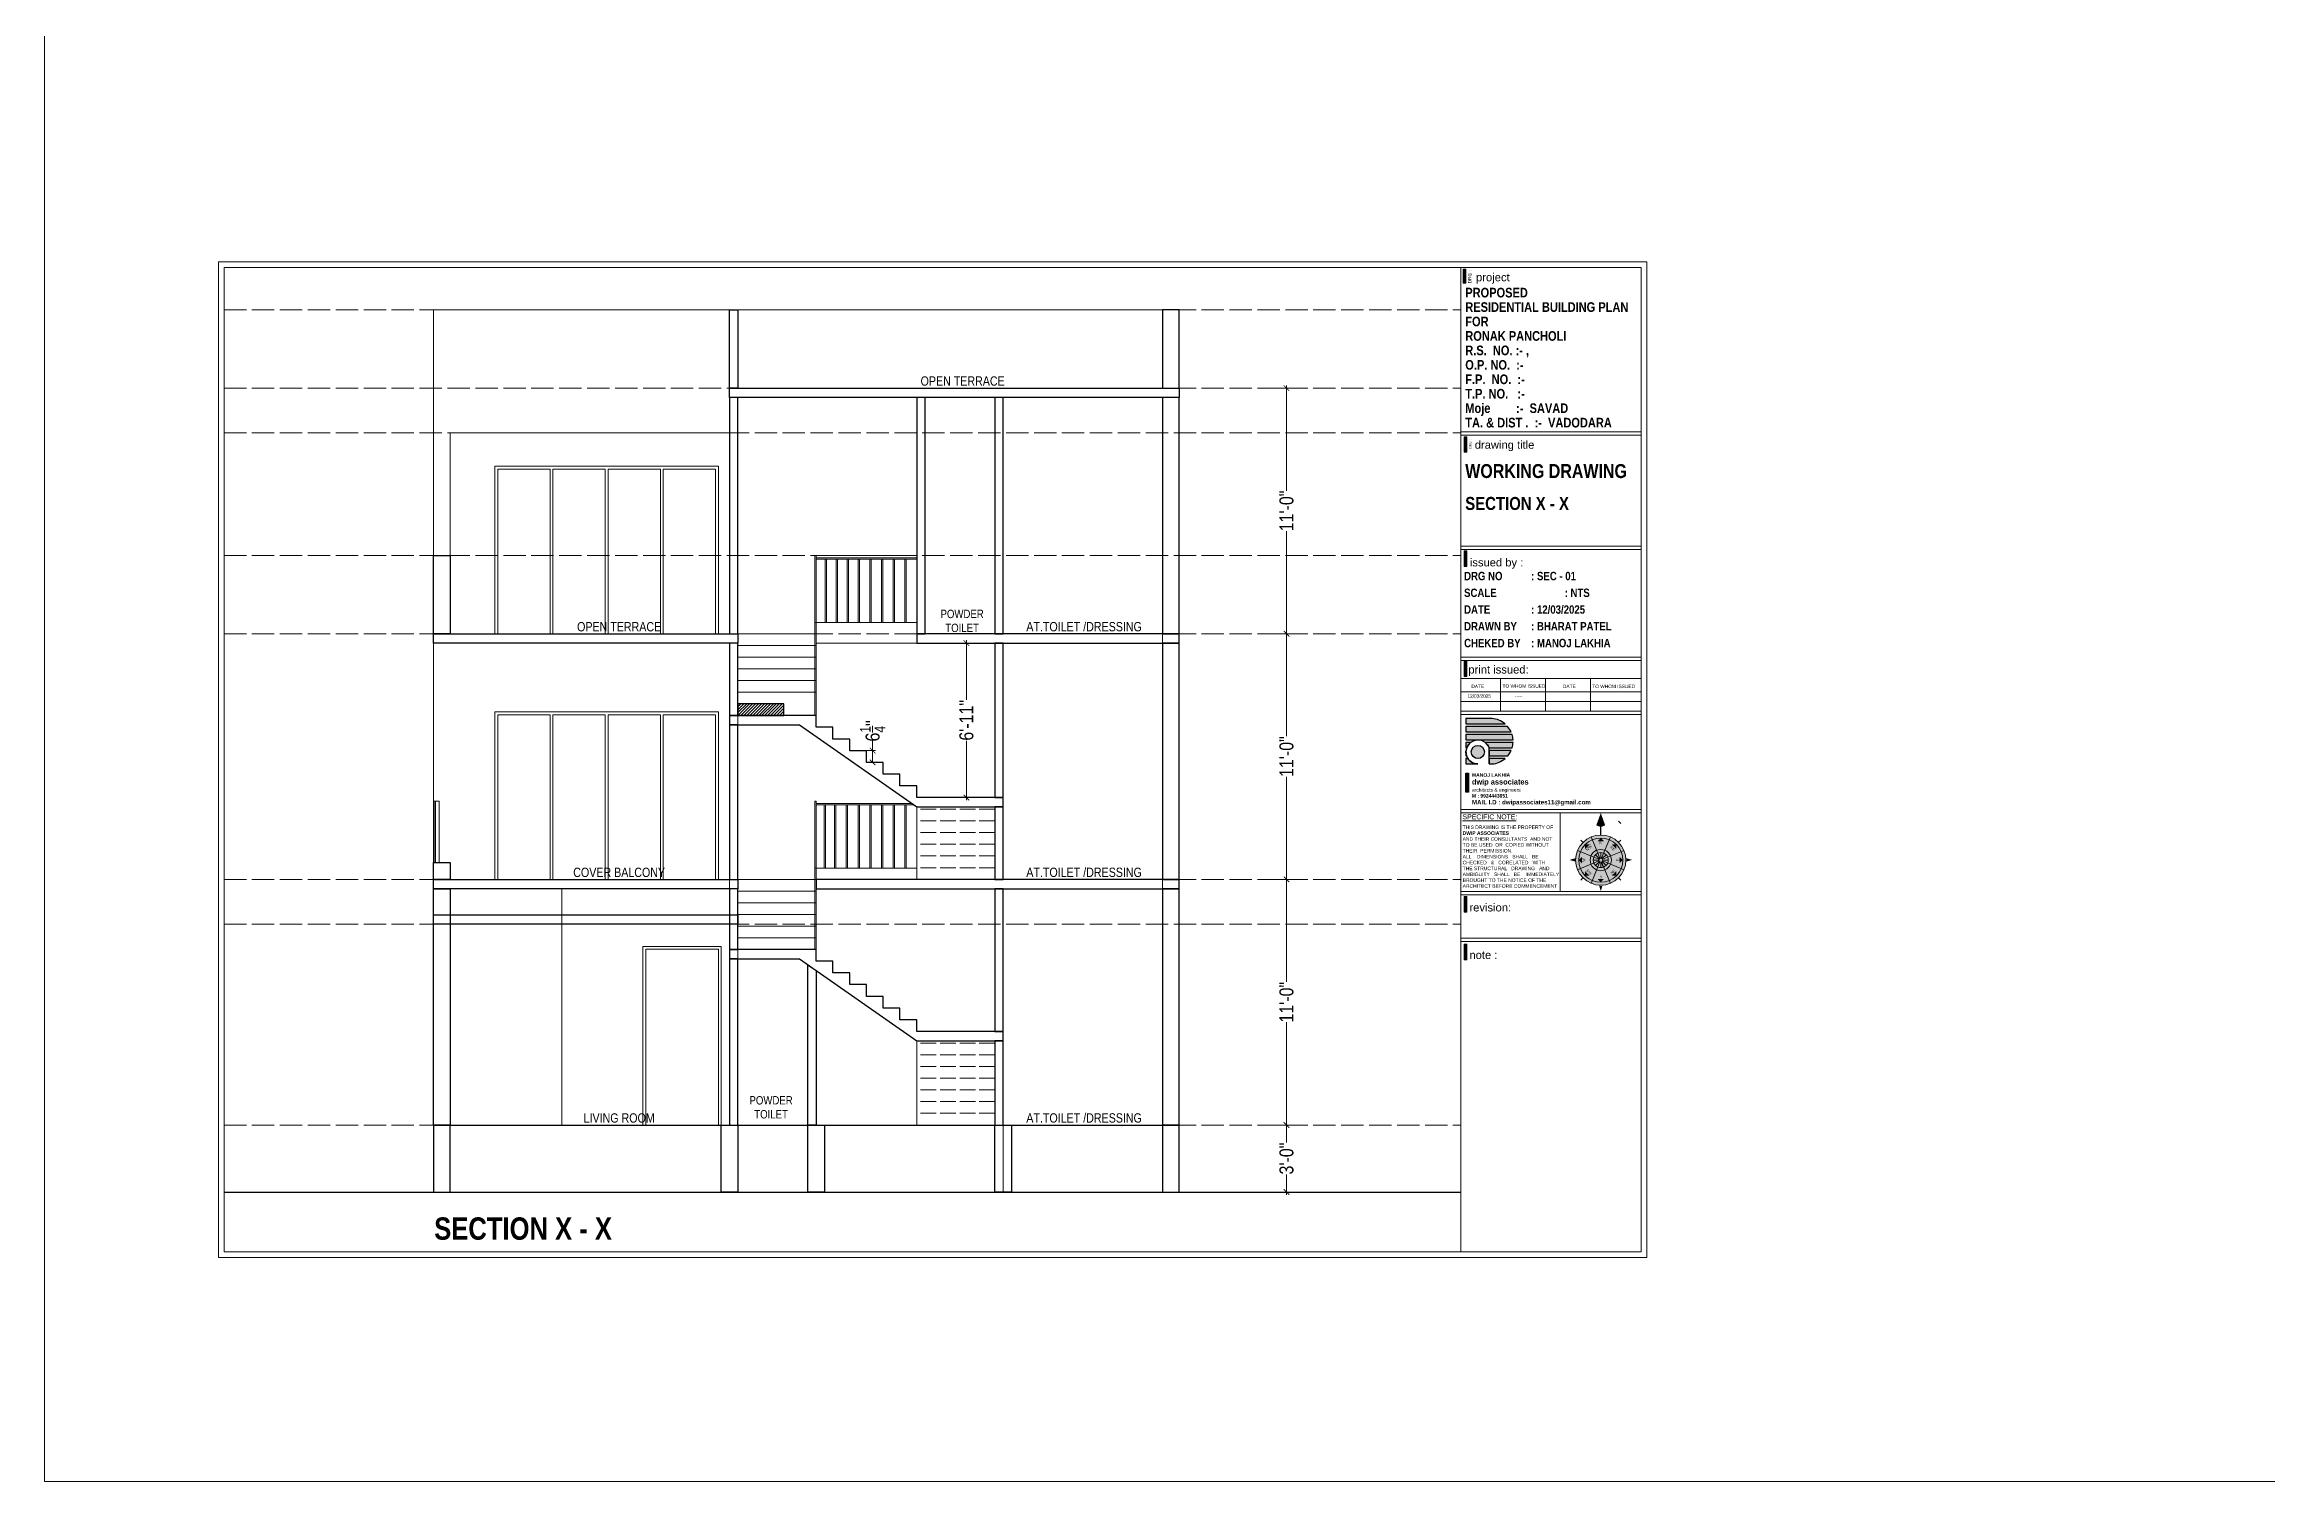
# Model space of a CAD drawing. Header units: millimetres. Extents: x 56222 to 154870, y -176352 to -121287.
# Drawn here: x 151738 to 152932, y -176352 to -175580 of the extents above; entities that cross this region are included whole.
import ezdxf
from ezdxf.enums import TextEntityAlignment as Align

# ---------------------------------------------------------------- set-up
doc = ezdxf.new("R2010")
doc.units = ezdxf.units.MM
doc.header["$MEASUREMENT"] = 0
doc.header["$PDMODE"] = 35
doc.linetypes.add('ACAD_ISO02W100', pattern=[15, 12, -3])
doc.layers.get('Defpoints').update_dxf_attribs({"color": 220})
for name, color, linetype, lineweight in [('@~LEVEL GRID LINE', 43, 'ACAD_ISO02W100', 9), ('ELEVATION ( SPIRAL STAIR )', 250, 'Continuous', 9), ('plot boundary', 26, 'Continuous', 30), ('SECTION', 7, 'Continuous', 9), ('SECTION ( DIM )', 250, 'Continuous', 18), ('SECTION ( D~W~RaiL )', 250, 'Continuous', 18), ('SECTION ( PLine )', 251, 'Continuous', 30), ('SECTION ( SLAB PLine )', 104, 'Continuous', 30), ('STAIRCASE', 45, 'Continuous', 25), ('X_SHEET', 7, 'Continuous', 9)]:
    doc.layers.add(name, color=color, linetype=linetype, lineweight=lineweight)
doc.layers.add('SECTION ( Text )', color=250, linetype='Continuous')
doc.styles.add("AR_0'-0", font='arial.ttf')
doc.styles.add('AR_6', font='arial.ttf', dxfattribs={"height": 6})
doc.styles.add("Cn_BT_0'-0", font='swissc.ttf')
doc.styles.add('Cn_BT_7½', font='swissc.ttf', dxfattribs={"height": 7.5})
doc.styles.add('DUTCH801', font='dutcheb.ttf', dxfattribs={"height": 6.5})
doc.styles.add('KATHA', font='swissc.ttf')
doc.styles.get("Standard").update_dxf_attribs({"font": 'arial.ttf', "height": 6})
doc.dimstyles.new('Cn_BT_7½', dxfattribs={"dimtxt": 9, "dimasz": 3, "dimexe": 1.5, "dimexo": 0, "dimgap": 0.09, "dimtad": 0, "dimdec": 3, "dimzin": 3, "dimdsep": 46, "dimlunit": 4, "dimtxsty": 'Cn_BT_7½', "dimblk": 'ARCHTICK', "dimcen": 0.09, "dimdle": 1.5, "dimclrd": 251, "dimclre": 251, "dimclrt": 14, "dimadec": 0, "dimazin": 0, "dimtfac": 0.75, "dimtdec": 3, "dimtofl": 0, "dimtmove": 0, "dimatfit": 3, "dimfxl": 0, "dimtolj": 1, "dimtzin": 0, "dimlwd": 15, "dimlwe": 15, "dimarcsym": 0})

# ---------------------------------------------------------------- blocks, each defined once
blk = doc.blocks.new('_ArchTick')
at = {"color": 0, "linetype": 'ByBlock', "const_width": 0.15}
blk.add_lwpolyline([(-0.5, -0.5), (0.5, 0.5)], dxfattribs=at)
blk = doc.blocks.new('*D272')
at = {"layer": 'Defpoints', "color": 0, "transparency": 16777216}
for p in [(152395, -176028.8), (152395, -176160.8), (152405.2, -176160.8)]:
    blk.add_point(p, dxfattribs=at)
at = {"layer": 'SECTION ( DIM )', "color": 251, "lineweight": 15, "transparency": 16777216}
for p, q in [((152395, -176028.8), (152406.7, -176028.8)), ((152405.2, -176027.3), (152405.2, -176083.9)), ((152405.2, -176162.3), (152405.2, -176105.6)), ((152395, -176160.8), (152406.7, -176160.8))]:
    blk.add_line(p, q, dxfattribs=at)
at = {"layer": 'SECTION ( DIM )', "color": 251, "lineweight": 15, "transparency": 16777216, "xscale": 3, "yscale": 3, "zscale": 3}
for p, rotation in [((152405.2, -176028.8), 90), ((152405.2, -176160.8), 270)]:
    blk.add_blockref('_ArchTick', p, dxfattribs=dict(at, rotation=rotation))
at = {"layer": 'SECTION ( DIM )', "color": 14, "transparency": 16777216, "insert": (152405.2, -176094.8), "char_height": 7.5, "attachment_point": 5, "rotation": 90, "style": 'Cn_BT_7½'}
blk.add_mtext('\\A1;11\'-0"', dxfattribs=at)
blk = doc.blocks.new('*D271')
at = {"layer": 'Defpoints', "color": 0, "transparency": 16777216}
for p in [(152395, -176160.8), (152395, -176196.8), (152405.2, -176196.8)]:
    blk.add_point(p, dxfattribs=at)
at = {"layer": 'SECTION', "color": 251, "lineweight": 15, "transparency": 16777216}
for p, q in [((152395, -176160.8), (152406.7, -176160.8)), ((152405.2, -176159.3), (152405.2, -176170.2)), ((152405.2, -176198.3), (152405.2, -176187.3)), ((152395, -176196.8), (152406.7, -176196.8))]:
    blk.add_line(p, q, dxfattribs=at)
at = {"layer": 'SECTION', "color": 251, "lineweight": 15, "transparency": 16777216, "xscale": 3, "yscale": 3, "zscale": 3}
for p, rotation in [((152405.2, -176160.8), 90), ((152405.2, -176196.8), 270)]:
    blk.add_blockref('_ArchTick', p, dxfattribs=dict(at, rotation=rotation))
at = {"layer": 'SECTION', "color": 14, "transparency": 16777216, "insert": (152405.2, -176178.8), "char_height": 7.5, "attachment_point": 5, "rotation": 90, "style": 'Cn_BT_7½'}
blk.add_mtext('\\A1;3\'-0"', dxfattribs=at)
blk = doc.blocks.new('*D270')
at = {"layer": 'Defpoints', "color": 0, "transparency": 16777216}
for p in [(152395, -175896.8), (152405.2, -175896.8), (152395, -176028.8)]:
    blk.add_point(p, dxfattribs=at)
at = {"layer": 'SECTION ( DIM )', "color": 251, "lineweight": 15, "transparency": 16777216}
for p, q in [((152405.2, -175895.3), (152405.2, -175951.9)), ((152395, -175896.8), (152406.7, -175896.8)), ((152405.2, -176030.3), (152405.2, -175973.6)), ((152395, -176028.8), (152406.7, -176028.8))]:
    blk.add_line(p, q, dxfattribs=at)
at = {"layer": 'SECTION ( DIM )', "color": 251, "lineweight": 15, "transparency": 16777216, "xscale": 3, "yscale": 3, "zscale": 3}
for p, rotation in [((152405.2, -175896.8), 90), ((152405.2, -176028.8), 270)]:
    blk.add_blockref('_ArchTick', p, dxfattribs=dict(at, rotation=rotation))
at = {"layer": 'SECTION ( DIM )', "color": 14, "transparency": 16777216, "insert": (152405.2, -175962.8), "char_height": 7.5, "attachment_point": 5, "rotation": 90, "style": 'Cn_BT_7½'}
blk.add_mtext('\\A1;11\'-0"', dxfattribs=at)
blk = doc.blocks.new('*D269')
at = {"layer": 'Defpoints', "color": 0, "transparency": 16777216}
for p in [(152395, -175764.8), (152405.2, -175764.8), (152395, -175896.8)]:
    blk.add_point(p, dxfattribs=at)
at = {"layer": 'SECTION ( DIM )', "color": 251, "lineweight": 15, "transparency": 16777216}
for p, q in [((152405.2, -175763.3), (152405.2, -175819.9)), ((152395, -175764.8), (152406.7, -175764.8)), ((152405.2, -175898.3), (152405.2, -175841.6)), ((152395, -175896.8), (152406.7, -175896.8))]:
    blk.add_line(p, q, dxfattribs=at)
at = {"layer": 'SECTION ( DIM )', "color": 251, "lineweight": 15, "transparency": 16777216, "xscale": 3, "yscale": 3, "zscale": 3}
for p, rotation in [((152405.2, -175764.8), 90), ((152405.2, -175896.8), 270)]:
    blk.add_blockref('_ArchTick', p, dxfattribs=dict(at, rotation=rotation))
at = {"layer": 'SECTION ( DIM )', "color": 14, "transparency": 16777216, "insert": (152405.2, -175830.8), "char_height": 7.5, "attachment_point": 5, "rotation": 90, "style": 'Cn_BT_7½'}
blk.add_mtext('\\A1;11\'-0"', dxfattribs=at)
blk = doc.blocks.new('NORTH')
h = blk.add_hatch(color=9)
h.set_gradient(color1=(201, 201, 201), color2=(237, 237, 237), one_color=1, tint=0.93, name='SPHERICAL')
edge = h.paths.add_edge_path()
edge.add_arc((329168.4, -156620.1), 24.1, 0, 360)
at = {"layer": 'X_SHEET'}
for color, points in [(224, [(329168.4, -156574.8), (329168.4, -156588.4), (329164.1, -156586.7)]), (230, [(329172.6, -156586.7), (329168.4, -156588.4), (329168.4, -156574.8)]), (224, [(329143.4, -156619.9), (329144.3, -156618.2), (329138.4, -156619.9)]), (47, [(329147.2, -156620), (329150.3, -156617), (329150.3, -156623.1)]), (47, [(329153.4, -156609.4), (329153.4, -156605.1), (329157.7, -156605.1)]), (47, [(329165.3, -156602), (329168.4, -156598.9), (329171.4, -156602)]), (47, [(329179, -156605.1), (329183.3, -156605.1), (329183.3, -156609.4)]), (47, [(329186.5, -156623.1), (329186.5, -156617), (329189.5, -156620.1)]), (224, [(329193.3, -156619.9), (329192.5, -156618.2), (329198.4, -156619.9)]), (230, [(329144.3, -156621.6), (329143.4, -156619.9), (329138.4, -156619.9)]), (47, [(329153.4, -156635), (329153.4, -156630.7), (329157.7, -156635)]), (47, [(329171.4, -156638.2), (329165.3, -156638.1), (329168.3, -156641.2)]), (47, [(329179, -156635), (329183.3, -156630.7), (329183.3, -156635)]), (230, [(329192.5, -156621.6), (329193.3, -156619.9), (329198.4, -156619.9)]), (230, [(329166.7, -156644.1), (329168.4, -156645), (329168.4, -156650.1)]), (224, [(329168.4, -156645), (329170.1, -156644.1), (329168.4, -156650.1)])]:
    blk.add_hatch(color=color, dxfattribs=at).paths.add_polyline_path(points)
at = {"color": 250, "lineweight": 9}
for p, q in [((329167.6, -156618.3), (329159.1, -156597.8)), ((329169.1, -156618.3), (329177.6, -156597.8)), ((329146.1, -156610.8), (329166.6, -156619.3)), ((329151.3, -156603), (329149.2, -156600.9)), ((329170.1, -156619.3), (329190.7, -156610.8)), ((329185.4, -156603), (329187.6, -156600.9)), ((329146.1, -156629.3), (329166.6, -156620.8)), ((329151.3, -156637.1), (329149.2, -156639.2)), ((329159.1, -156642.4), (329167.6, -156621.8)), ((329177.6, -156642.4), (329169.1, -156621.8)), ((329170.1, -156620.8), (329190.7, -156629.3)), ((329185.4, -156637.1), (329187.6, -156639.2))]:
    blk.add_line(p, q, dxfattribs=at)
at = {"color": 254, "lineweight": 5}
for p, q in [((329185.4, -156582.8), (329187.6, -156585)), ((329167, -156618.7), (329163.3, -156615)), ((329168.4, -156618.2), (329168.4, -156612.9)), ((329169.7, -156618.7), (329173.4, -156615)), ((329166.5, -156620.1), (329161.2, -156620.1)), ((329167, -156621.4), (329163.3, -156625.1)), ((329168.4, -156621.9), (329168.4, -156627.2)), ((329169.7, -156621.4), (329173.4, -156625.1)), ((329170.2, -156620.1), (329175.5, -156620.1))]:
    blk.add_line(p, q, dxfattribs=at)
at = {"color": 1}
blk.add_line((329171.1, -156626.7), (329169.1, -156621.8), dxfattribs=at)
at = {"lineweight": 9}
for radius in [24.1, 21.1, 10.2, 7.18, 1.88]:
    blk.add_circle((329168.4, -156620.1), radius, dxfattribs=at)
at = {"layer": 'X_SHEET', "color": 29, "linetype": 'Continuous', "lineweight": 25}
blk.add_line((329168.4, -156595.9), (329168.4, -156588.4), dxfattribs=at)
at = {"layer": 'X_SHEET', "color": 26, "linetype": 'ByBlock', "lineweight": -2, "style": 'DUTCH801'}
for s, rotation, p in [('W', 89.9141, (329153.5, -156620)), ('NE', 314.9141, (329178.9, -156609.6)), ('E', 89.9141, (329186.1, -156619.8)), ('SW', 314.9141, (329156.3, -156632.7))]:
    blk.add_text(s, height=2.7, rotation=rotation, dxfattribs=at).set_placement(p, align=Align.CENTER)
for s, rotation, p in [('NW', 44.9141, (329156.2, -156607.4)), ('N', 359.9141, (329168.3, -156602.4)), ('S', 359.9141, (329168.4, -156634.9)), ('SE', 44.9141, (329178.9, -156630.5))]:
    blk.add_text(s, height=2.7, rotation=rotation, dxfattribs=at).set_placement(p, align=Align.TOP_CENTER)
blk = doc.blocks.new('logo')
at = {"layer": 'STAIRCASE', "linetype": 'Continuous', "ltscale": 15}
h = blk.add_hatch(color=0, dxfattribs=at)
edge = h.paths.add_edge_path()
edge.add_line((52190.2, -8438.8), (52131.5, -8438.8))
edge.add_line((52131.5, -8438.8), (52131.5, -8450.8))
edge.add_line((52131.5, -8450.8), (52219.1, -8450.8))
edge.add_arc((52186.1, -8489.7), 51, 49.5898, 85.3906)
edge = h.paths.add_edge_path()
edge.add_line((52225, -8456.8), (52131.5, -8456.8))
edge.add_line((52131.5, -8456.8), (52131.5, -8468.8))
edge.add_line((52131.5, -8468.8), (52232.6, -8468.8))
edge.add_arc((52186.1, -8489.7), 51, 24.196, 40.1809)
edge = h.paths.add_edge_path()
edge.add_line((52234.8, -8474.7), (52131.5, -8474.7))
edge.add_line((52131.5, -8474.7), (52131.5, -8486.7))
edge.add_line((52131.5, -8486.7), (52237, -8486.7))
edge.add_arc((52186.1, -8489.7), 51, 3.3421, 17.076)
edge = h.paths.add_edge_path()
edge.add_line((52237, -8492.6), (52174.8, -8492.6))
edge.add_arc((52158.3, -8513.7), 26.8, 19.8001, 51.8901, ccw=False)
edge.add_line((52183.5, -8504.6), (52234.8, -8504.6))
edge.add_arc((52186.1, -8489.7), 51, 342.9464, 356.6794)
edge = h.paths.add_edge_path()
edge.add_line((52232.6, -8510.5), (52183.5, -8510.5))
edge.add_line((52183.5, -8510.5), (52183.5, -8522.5))
edge.add_line((52183.5, -8522.5), (52225.1, -8522.5))
edge.add_arc((52186.1, -8489.7), 51, 319.8472, 335.8275)
edge = h.paths.add_edge_path()
edge.add_line((52219.2, -8528.5), (52183.5, -8528.5))
edge.add_line((52183.5, -8528.5), (52183.5, -8540.5))
edge.add_line((52183.5, -8540.5), (52190.4, -8540.5))
edge.add_arc((52186.1, -8489.7), 51, 274.8693, 310.4434)
edge = h.paths.add_edge_path()
edge.add_line((52136, -8528.5), (52131.5, -8528.5))
edge.add_line((52131.5, -8528.5), (52131.5, -8540.5))
edge.add_line((52131.5, -8540.5), (52158.3, -8540.5))
edge.add_arc((52158.3, -8513.7), 26.8, 213.4982, 270, ccw=False)
edge = h.paths.add_edge_path()
edge.add_line((52131.5, -8513.7), (52131.5, -8522.5))
edge.add_line((52131.5, -8522.5), (52133, -8522.5))
edge.add_arc((52158.3, -8513.7), 26.8, 180, 199.307, ccw=False)
edge = h.paths.add_edge_path()
edge.add_line((52131.7, -8510.5), (52131.5, -8510.5))
edge.add_line((52131.5, -8510.5), (52131.5, -8513.7))
edge.add_arc((52158.3, -8513.7), 26.8, 173.2545, 180, ccw=False)
edge = h.paths.add_edge_path()
edge.add_line((52141.8, -8492.6), (52131.5, -8492.6))
edge.add_line((52131.5, -8492.6), (52131.5, -8504.6))
edge.add_line((52131.5, -8504.6), (52133.1, -8504.6))
edge.add_arc((52158.3, -8513.7), 26.8, 128.1099, 160.1999, ccw=False)
edge = h.paths.add_edge_path()
edge.add_arc((52158.3, -8513.7), 14.8, 0, 360)
at = {"layer": 'STAIRCASE', "color": 0, "linetype": 'Continuous', "ltscale": 15}
blk.add_line((52183.5, -8540.5), (52183.5, -8504.6), dxfattribs=at)
for points in [[(52190.2, -8438.8), (52131.5, -8438.8), (52131.5, -8450.8), (52219.1, -8450.8, 0.157494)], [(52225, -8456.8), (52131.5, -8456.8), (52131.5, -8468.8), (52232.6, -8468.8, 0.06986)], [(52234.8, -8474.7), (52131.5, -8474.7), (52131.5, -8486.7), (52237, -8486.7, 0.059998)], [(52141.8, -8492.6), (52131.5, -8492.6), (52131.5, -8504.6), (52133.1, -8504.6, -0.140942)], [(52131.7, -8510.5), (52131.5, -8510.5), (52131.5, -8513.7, -0.029441)], [(52131.5, -8513.7), (52131.5, -8522.5), (52133, -8522.5, -0.084443)], [(52237, -8492.6), (52174.8, -8492.6, -0.140942), (52183.5, -8504.6), (52234.8, -8504.6, 0.059993)], [(52232.6, -8510.5), (52183.5, -8510.5), (52183.5, -8522.5), (52225.1, -8522.5, 0.069841)], [(52136, -8528.5), (52131.5, -8528.5), (52131.5, -8540.5), (52158.3, -8540.5, -0.251655)], [(52219.2, -8528.5), (52183.5, -8528.5), (52183.5, -8540.5), (52190.4, -8540.5, 0.15648)]]:
    blk.add_lwpolyline(points, format="xyb", close=True, dxfattribs=at)
blk.add_circle((52158.3, -8513.7), 14.8, dxfattribs=at)
blk.add_arc((52158.3, -8513.7), 26.8, 19.8001, 270, dxfattribs=at)
blk = doc.blocks.new('*D268')
at = {"layer": 'Defpoints', "color": 0, "transparency": 16777216}
for p in [(152227.7, -175901.8), (152227.7, -175984.8), (152233.3, -175984.8)]:
    blk.add_point(p, dxfattribs=at)
at = {"layer": 'SECTION', "color": 251, "lineweight": 15, "transparency": 16777216}
for p, q in [((152227.7, -175901.8), (152234.8, -175901.8)), ((152233.3, -175900.3), (152233.3, -175932.3)), ((152233.3, -175986.3), (152233.3, -175954.3)), ((152227.7, -175984.8), (152234.8, -175984.8))]:
    blk.add_line(p, q, dxfattribs=at)
at = {"layer": 'SECTION', "color": 251, "lineweight": 15, "transparency": 16777216, "xscale": 3, "yscale": 3, "zscale": 3}
for p, rotation in [((152233.3, -175901.8), 90), ((152233.3, -175984.8), 270)]:
    blk.add_blockref('_ArchTick', p, dxfattribs=dict(at, rotation=rotation))
at = {"layer": 'SECTION', "color": 14, "transparency": 16777216, "insert": (152233.3, -175943.3), "char_height": 7.5, "attachment_point": 5, "rotation": 90, "style": 'Cn_BT_7½'}
blk.add_mtext('\\A1;6\'-11"', dxfattribs=at)
blk = doc.blocks.new('*D267')
at = {"layer": 'Defpoints', "color": 0, "transparency": 16777216}
for p in [(152179.6, -175959.6), (152179.6, -175965.9), (152182.9, -175965.9)]:
    blk.add_point(p, dxfattribs=at)
at = {"layer": 'SECTION', "color": 251, "lineweight": 15, "transparency": 16777216}
for p, q in [((152182.9, -175959.6), (152182.9, -175954.4)), ((152179.6, -175959.6), (152184.4, -175959.6)), ((152179.6, -175965.9), (152184.4, -175965.9)), ((152182.9, -175965.9), (152182.9, -175958.1))]:
    blk.add_line(p, q, dxfattribs=at)
at = {"layer": 'SECTION', "color": 251, "lineweight": 15, "transparency": 16777216, "xscale": 3, "yscale": 3, "zscale": 3}
for p, rotation in [((152182.9, -175959.6), 90), ((152182.9, -175965.9), 270)]:
    blk.add_blockref('_ArchTick', p, dxfattribs=dict(at, rotation=rotation))
at = {"layer": 'SECTION', "color": 14, "transparency": 16777216, "insert": (152182.9, -175949), "char_height": 7.5, "attachment_point": 5, "rotation": 90, "style": 'Cn_BT_7½'}
blk.add_mtext('\\A1;6{\\H0.750000x;\\S1/4;}"', dxfattribs=at)

msp = doc.modelspace()

# ---------------------------------------------------------------- hatches: boundary and pattern name
at = {"layer": 'SECTION'}
h = msp.add_hatch(dxfattribs=at)
h.set_pattern_fill('ANSI31', color=256, scale=9, style=0)
h.set_pattern_definition([(45, (152110.582, -175940.7825), (-0.795495, 0.795495), [])])
h.paths.add_polyline_path([(152135.2376, -175940.7825), (152135.2376, -175934.4968), (152110.582, -175934.4968), (152110.582, -175940.7825)])
at = {"layer": 'STAIRCASE', "linetype": 'Continuous', "ltscale": 15}
msp.add_hatch(color=251, dxfattribs=at).paths.add_polyline_path([(152501.4668, -175971.7407), (152502.8675, -175971.7407), (152502.8675, -175981.9844), (152501.4668, -175981.9844)])
at = {"layer": 'X_SHEET', "ltscale": 0.25}
h = msp.add_hatch(color=0, dxfattribs=at)
h.dxf.hatch_style = 1
h.paths.add_polyline_path([(152501.9779, -175790.9051), (152500.6739, -175790.9051), (152500.6739, -175799.2921), (152501.9779, -175799.2921)])
h = msp.add_hatch(color=0, dxfattribs=at)
h.dxf.hatch_style = 1
h.paths.add_polyline_path([(152501.9779, -175852.3075), (152500.674, -175852.3075), (152500.674, -175860.6945), (152501.9779, -175860.6945)])
h = msp.add_hatch(color=0, dxfattribs=at)
h.dxf.hatch_style = 1
h.paths.add_polyline_path([(152501.9752, -175911.296), (152500.6712, -175911.296), (152500.6712, -175919.683), (152501.9752, -175919.683)])
h = msp.add_hatch(color=0, dxfattribs=at)
h.dxf.hatch_style = 1
h.paths.add_polyline_path([(152501.9779, -176038.0187), (152500.6739, -176038.0187), (152500.6739, -176046.4057), (152501.9779, -176046.4057)])
h = msp.add_hatch(color=0, dxfattribs=at)
h.dxf.hatch_style = 1
h.paths.add_polyline_path([(152501.9778, -176063.5544), (152500.6739, -176063.5544), (152500.6739, -176071.9414), (152501.9778, -176071.9414)])

# ---------------------------------------------------------------- linework, layer by layer
at = {"layer": '@~LEVEL GRID LINE'}
for p, q in [((151834.5904, -175722.7825), (152498.7656, -175722.7825)), ((151834.5904, -175764.7825), (152498.7656, -175764.7825)), ((151834.5904, -175788.7825), (152498.7656, -175788.7825)), ((151834.5904, -175854.7825), (152498.7656, -175854.7825)), ((151834.5904, -175896.7825), (152498.7656, -175896.7825)), ((151834.5904, -176028.7825), (152498.7656, -176028.7825)), ((151834.5904, -176052.7825), (152498.7656, -176052.7825)), ((151834.5904, -176160.7825), (152498.7656, -176160.7825))]:
    msp.add_line(p, q, dxfattribs=at)
at = {"layer": 'ELEVATION ( SPIRAL STAIR )', "color": 5}
msp.add_line((151947.0865, -176052.7825), (152106.082, -176052.7825), dxfattribs=at)
at = {"layer": 'plot boundary', "color": 251, "ltscale": 0.25}
msp.add_lwpolyline([(152501.4668, -175971.7407), (152502.8675, -175971.7407), (152502.8675, -175981.9844), (152501.4668, -175981.9844)], close=True, dxfattribs=at)
at = {"layer": 'SECTION'}
for p, q in [((151947.0865, -176033.7825), (151947.0865, -175722.7825)), ((151947.0865, -175722.7825), (152347.582, -175722.7825)), ((152106.082, -175896.7825), (152106.082, -175722.7825)), ((152110.582, -175764.7825), (152110.582, -175722.7825)), ((152338.582, -175764.7825), (152338.582, -175722.7825)), ((152347.582, -176196.7825), (152347.582, -175722.7825)), ((152110.582, -176033.7825), (152110.582, -175769.7825)), ((152206.582, -175901.7825), (152206.582, -175769.7825)), ((152211.082, -175896.7825), (152211.082, -175769.7825)), ((152248.582, -175896.7825), (152248.582, -175769.7825)), ((152253.082, -175896.7825), (152253.082, -175769.7825)), ((152338.582, -176196.7825), (152338.582, -175769.7825)), ((152151.882, -175854.7825), (152206.582, -175854.7825)), ((152152.582, -175940.7825), (152152.582, -175854.7825)), ((152151.882, -175890.7825), (152206.582, -175890.7825)), ((152106.082, -176160.7825), (152106.082, -175901.7825)), ((152152.582, -175896.7825), (152110.582, -175896.7825)), ((152152.582, -175903.0683), (152110.582, -175903.0683)), ((152248.582, -175901.7825), (152152.582, -175901.7825)), ((152248.582, -175984.7825), (152248.582, -175901.7825)), ((152253.082, -176028.7825), (152253.082, -175901.7825)), ((152152.582, -175909.354), (152110.582, -175909.354)), ((152152.582, -175915.6397), (152110.582, -175915.6397)), ((152152.582, -175921.9254), (152110.582, -175921.9254)), ((152152.582, -175928.2111), (152110.582, -175928.2111)), ((152110.582, -176085.354), (152110.582, -175958.354)), ((152152.582, -176066.4968), (152152.582, -175986.7825)), ((152205.0937, -175988.7431), (152204.0914, -175988.0431)), ((152206.582, -176028.7825), (152206.582, -175989.7825)), ((152248.582, -176028.7825), (152248.582, -175989.7825)), ((152151.882, -176022.7825), (152206.582, -176022.7825)), ((151947.0865, -176028.7825), (152110.582, -176028.7825)), ((151947.0865, -176033.7825), (151947.0865, -176028.7825)), ((151947.0865, -176196.7825), (151947.0865, -176033.7825)), ((151947.0865, -176033.7825), (152110.582, -176033.7825)), ((151956.0865, -176196.7825), (151956.0865, -176033.7825)), ((152016.0865, -176160.7825), (152016.0865, -176033.7825)), ((152152.582, -176028.7825), (152110.582, -176028.7825)), ((152152.582, -176035.0683), (152110.582, -176035.0683)), ((152152.582, -176028.7825), (152347.582, -176028.7825)), ((152152.582, -176033.7825), (152347.582, -176033.7825)), ((152248.582, -176110.4968), (152248.582, -176033.7825)), ((152253.082, -176196.7825), (152253.082, -176033.7825)), ((152152.582, -176041.354), (152110.582, -176041.354)), ((152152.582, -176047.6397), (152110.582, -176047.6397)), ((152152.582, -176053.9254), (152110.582, -176053.9254)), ((152152.582, -176060.2111), (152110.582, -176060.2111)), ((152110.582, -176160.7825), (152110.582, -176090.354)), ((152206.582, -176160.7825), (152206.582, -176115.4968)), ((152248.582, -176196.7825), (152248.582, -176115.4968)), ((151947.0865, -176160.7825), (152347.582, -176160.7825)), ((151834.5904, -176196.7825), (152498.7656, -176196.7825))]:
    msp.add_line(p, q, dxfattribs=at)
at = {"layer": 'SECTION', "color": 6, "linetype": 'ACAD_ISO02W100', "ltscale": 0.7}
for p, q in [((152248.582, -175991.0683), (152206.582, -175991.0683)), ((152248.582, -175997.354), (152206.582, -175997.354)), ((152248.582, -176003.6397), (152206.582, -176003.6397)), ((152248.582, -176009.9254), (152206.582, -176009.9254)), ((152248.582, -176016.2111), (152206.582, -176016.2111)), ((152248.582, -176022.4968), (152206.582, -176022.4968)), ((152248.582, -176116.7825), (152206.582, -176116.7825)), ((152248.582, -176123.0683), (152206.582, -176123.0683)), ((152248.582, -176129.354), (152206.582, -176129.354)), ((152248.582, -176135.6397), (152206.582, -176135.6397)), ((152248.582, -176141.9254), (152206.582, -176141.9254)), ((152248.582, -176148.2111), (152206.582, -176148.2111)), ((152248.582, -176154.4968), (152206.582, -176154.4968))]:
    msp.add_line(p, q, dxfattribs=at)
at = {"layer": 'SECTION'}
for points in [[(151738.1305, -174807.8014), (154870.4708, -174807.8014), (154870.4708, -176352.3903), (151738.1305, -176352.3903)], [(152106.082, -175764.7825), (152347.582, -175764.7825), (152347.582, -175769.7825), (152106.082, -175769.7825)], [(151956.0865, -175896.7825), (151956.0865, -175788.7825), (152106.082, -175788.7825), (152106.082, -175896.7825)], [(152152.582, -175854.7825), (152151.882, -175854.7825), (152151.882, -175940.7825), (152152.582, -175940.7825)], [(152206.582, -175856.0431), (152206.582, -175856.7431), (152152.582, -175856.7431), (152152.582, -175856.0431)], [(152158.1101, -175890.7825), (152157.4101, -175890.7825), (152157.4101, -175856.7431), (152158.1101, -175856.7431)], [(152163.9635, -175890.7825), (152163.2635, -175890.7825), (152163.2635, -175856.7431), (152163.9635, -175856.7431)], [(152169.8727, -175890.7825), (152169.1727, -175890.7825), (152169.1727, -175856.7431), (152169.8727, -175856.7431)], [(152175.782, -175890.7825), (152175.082, -175890.7825), (152175.082, -175856.7431), (152175.782, -175856.7431)], [(152182.082, -175890.7825), (152181.382, -175890.7825), (152181.382, -175856.7431), (152182.082, -175856.7431)], [(152188.382, -175890.7825), (152187.682, -175890.7825), (152187.682, -175856.7431), (152188.382, -175856.7431)], [(152194.682, -175890.7825), (152193.982, -175890.7825), (152193.982, -175856.7431), (152194.682, -175856.7431)], [(152200.982, -175890.7825), (152200.282, -175890.7825), (152200.282, -175856.7431), (152200.982, -175856.7431)], [(151947.0865, -175896.7825), (152110.582, -175896.7825), (152110.582, -175901.7825), (151947.0865, -175901.7825)], [(152206.582, -175901.7825), (152347.582, -175901.7825), (152347.582, -175896.7825), (152206.582, -175896.7825)], [(152253.082, -175989.7825), (152253.082, -175984.7825), (152206.582, -175984.7825), (152206.582, -175978.4968), (152197.582, -175978.4968), (152197.582, -175972.2111), (152188.582, -175972.2111), (152188.582, -175965.9254), (152179.582, -175965.9254), (152179.582, -175959.6397), (152170.582, -175959.6397), (152170.582, -175953.354), (152161.582, -175953.354), (152161.582, -175947.0683), (152152.582, -175947.0683), (152152.582, -175940.7825), (152106.082, -175940.7825), (152106.082, -175945.7825), (152143.582, -175945.7825), (152206.582, -175989.7825)], [(152152.582, -175986.7825), (152151.882, -175986.7825), (152151.882, -176066.4968), (152152.582, -176066.4968)], [(152204.0914, -175988.0431), (152205.0937, -175988.7431), (152152.582, -175988.7431), (152152.582, -175988.0431)], [(152157.6055, -176022.7825), (152156.9055, -176022.7825), (152156.9055, -175988.7431), (152157.6055, -175988.7431)], [(152163.182, -176022.7825), (152162.482, -176022.7825), (152162.482, -175988.7431), (152163.182, -175988.7431)], [(152169.482, -176022.7825), (152168.782, -176022.7825), (152168.782, -175988.7431), (152169.482, -175988.7431)], [(152175.782, -176022.7825), (152175.082, -176022.7825), (152175.082, -175988.7431), (152175.782, -175988.7431)], [(152182.082, -176022.7825), (152181.382, -176022.7825), (152181.382, -175988.7431), (152182.082, -175988.7431)], [(152188.382, -176022.7825), (152187.682, -176022.7825), (152187.682, -175988.7431), (152188.382, -175988.7431)], [(152194.682, -176022.7825), (152193.982, -176022.7825), (152193.982, -175988.7431), (152194.682, -175988.7431)], [(152200.982, -176022.7825), (152200.282, -176022.7825), (152200.282, -175988.7431), (152200.982, -175988.7431)], [(152253.082, -176115.4968), (152253.082, -176110.4968), (152206.582, -176110.4968), (152206.582, -176104.2111), (152197.582, -176104.2111), (152197.582, -176097.9254), (152188.582, -176097.9254), (152188.582, -176091.6397), (152179.582, -176091.6397), (152179.582, -176085.354), (152170.582, -176085.354), (152170.582, -176079.0683), (152161.582, -176079.0683), (152161.582, -176072.7825), (152152.582, -176072.7825), (152152.582, -176066.4968), (152106.082, -176066.4968), (152106.082, -176071.4968), (152143.582, -176071.4968), (152206.582, -176115.4968)]]:
    msp.add_lwpolyline(points, close=True, dxfattribs=at)
for points in [[(151947.0865, -175896.7825), (151947.0865, -175854.7825), (151956.0865, -175854.7825), (151956.0865, -175896.7825)], [(151947.0865, -176028.7825), (151947.0865, -176019.7825), (151956.0865, -176019.7825), (151956.0865, -176028.7825)]]:
    msp.add_lwpolyline(points, dxfattribs=at)
at = {"layer": 'SECTION ( D~W~RaiL )'}
for points in [[(151980.082, -175896.7825), (151980.082, -175806.7825), (152100.082, -175806.7825), (152100.082, -175896.7825), (151980.082, -175896.7825)], [(151980.082, -176028.7825), (151980.082, -175938.7825), (152100.082, -175938.7825), (152100.082, -176028.7825), (151980.082, -176028.7825)], [(152059.5865, -176160.7825), (152059.5865, -176064.7825), (152101.5865, -176064.7825), (152101.5865, -176160.7825)], [(152061.0865, -176160.7825), (152061.0865, -176066.2825), (152100.0865, -176066.2825), (152100.0865, -176160.7825)]]:
    msp.add_lwpolyline(points, dxfattribs=at)
for points in [[(151981.582, -175896.7825), (152009.707, -175896.7825), (152009.707, -175808.2825), (151981.582, -175808.2825)], [(152011.207, -175896.7825), (152039.332, -175896.7825), (152039.332, -175808.2825), (152011.207, -175808.2825)], [(152040.832, -175896.7825), (152068.957, -175896.7825), (152068.957, -175808.2825), (152040.832, -175808.2825)], [(152070.457, -175896.7825), (152098.582, -175896.7825), (152098.582, -175808.2825), (152070.457, -175808.2825)], [(151981.582, -176028.7825), (152009.707, -176028.7825), (152009.707, -175940.2825), (151981.582, -175940.2825)], [(152011.207, -176028.7825), (152039.332, -176028.7825), (152039.332, -175940.2825), (152011.207, -175940.2825)], [(152040.832, -176028.7825), (152068.957, -176028.7825), (152068.957, -175940.2825), (152040.832, -175940.2825)], [(152070.457, -176028.7825), (152098.582, -176028.7825), (152098.582, -175940.2825), (152070.457, -175940.2825)], [(151947.0865, -176019.7825), (151947.0865, -175986.7825), (151950.0865, -175986.7825), (151950.0865, -176019.7825), (151948.1764, -176019.7825), (151948.1764, -175986.7825), (151950.0865, -175986.7825), (151950.0865, -176019.7825), (151947.7865, -176019.7825), (151947.7865, -175986.7825), (151950.0865, -175986.7825), (151950.0865, -176019.7825), (151947.0865, -176019.7825)]]:
    msp.add_lwpolyline(points, close=True, dxfattribs=at)
at = {"layer": 'SECTION ( PLine )'}
msp.add_line((151947.0865, -176160.7825), (152347.582, -176160.7825), dxfattribs=at)
for points in [[(152106.082, -175722.7825), (152110.582, -175722.7825), (152110.582, -175764.7825), (152106.082, -175764.7825)], [(152338.582, -175764.7825), (152347.582, -175764.7825), (152347.582, -175722.7825), (152338.582, -175722.7825)], [(152106.082, -175896.7825), (152110.582, -175896.7825), (152110.582, -175769.7825), (152106.082, -175769.7825)], [(152206.582, -175896.7825), (152211.082, -175896.7825), (152211.082, -175769.7825), (152206.582, -175769.7825)], [(152248.582, -175896.7825), (152253.082, -175896.7825), (152253.082, -175769.7825), (152248.582, -175769.7825)], [(152338.582, -175896.7825), (152347.582, -175896.7825), (152347.582, -175769.7825), (152338.582, -175769.7825)], [(151947.0865, -175854.7825), (151956.0865, -175854.7825), (151956.0865, -175896.7825), (151947.0865, -175896.7825)], [(152106.082, -175940.7825), (152110.582, -175940.7825), (152110.582, -175901.7825), (152106.082, -175901.7825)], [(152248.582, -175984.7825), (152253.082, -175984.7825), (152253.082, -175901.7825), (152248.582, -175901.7825)], [(152338.582, -176028.7825), (152347.582, -176028.7825), (152347.582, -175901.7825), (152338.582, -175901.7825)], [(152135.2376, -175940.7825), (152135.2376, -175934.4968), (152110.582, -175934.4968), (152110.582, -175940.7825)], [(152106.082, -176028.7825), (152110.582, -176028.7825), (152110.582, -175945.7825), (152106.082, -175945.7825)], [(152248.582, -176028.7825), (152253.082, -176028.7825), (152253.082, -175989.7825), (152248.582, -175989.7825)], [(152248.582, -176028.7825), (152253.082, -176028.7825), (152253.082, -175989.7825), (152248.582, -175989.7825)], [(151947.0865, -176019.7825), (151956.0865, -176019.7825), (151956.0865, -176028.7825), (151947.0865, -176028.7825)], [(151956.0865, -176160.7825), (151947.0865, -176160.7825), (151947.0865, -176033.7825), (151956.0865, -176033.7825)], [(152106.082, -176066.4968), (152110.582, -176066.4968), (152110.582, -176033.7825), (152106.082, -176033.7825)], [(152248.582, -176110.4968), (152253.082, -176110.4968), (152253.082, -176033.7825), (152248.582, -176033.7825)], [(152338.582, -176160.7825), (152347.582, -176160.7825), (152347.582, -176033.7825), (152338.582, -176033.7825)], [(152106.082, -176160.7825), (152110.582, -176160.7825), (152110.582, -176071.4968), (152106.082, -176071.4968)], [(152152.582, -176160.7825), (152148.082, -176160.7825), (152148.082, -176074.6397), (152152.582, -176077.7825)], [(152248.582, -176160.7825), (152253.082, -176160.7825), (152253.082, -176115.4968), (152248.582, -176115.4968)], [(151947.0865, -176196.7825), (151956.0865, -176196.7825), (151956.0865, -176160.7825), (151947.0865, -176160.7825)], [(152110.582, -176196.7825), (152101.582, -176196.7825), (152101.582, -176160.7825), (152110.582, -176160.7825)], [(152157.082, -176196.7825), (152148.082, -176196.7825), (152148.082, -176160.7825), (152157.082, -176160.7825)], [(152257.582, -176196.7825), (152248.582, -176196.7825), (152248.582, -176160.7825), (152257.582, -176160.7825)], [(152338.582, -176196.7825), (152347.582, -176196.7825), (152347.582, -176160.7825), (152338.582, -176160.7825)]]:
    msp.add_lwpolyline(points, close=True, dxfattribs=at)
msp.add_lwpolyline([(151834.5904, -176196.7825), (152498.7655, -176196.7825)], dxfattribs=at)
at = {"layer": 'SECTION ( SLAB PLine )', "color": 1}
for points in [[(152106.082, -175764.7825), (152347.582, -175764.7825), (152347.582, -175769.7825), (152106.082, -175769.7825)], [(151947.0865, -175896.7825), (152110.582, -175896.7825), (152110.582, -175901.7825), (151947.0865, -175901.7825)], [(152206.582, -175901.7825), (152347.582, -175901.7825), (152347.582, -175896.7825), (152206.582, -175896.7825)], [(152253.082, -175989.7825), (152253.082, -175984.7825), (152206.582, -175984.7825), (152206.582, -175978.4968), (152197.582, -175978.4968), (152197.582, -175972.2111), (152188.582, -175972.2111), (152188.582, -175965.9254), (152179.582, -175965.9254), (152179.582, -175959.6397), (152170.582, -175959.6397), (152170.582, -175953.354), (152161.582, -175953.354), (152161.582, -175947.0683), (152152.582, -175947.0683), (152152.582, -175940.7825), (152106.082, -175940.7825), (152106.082, -175945.7825), (152143.582, -175945.7825), (152206.582, -175989.7825)], [(151947.0865, -176028.7825), (152110.582, -176028.7825), (152110.582, -176033.7825), (151947.0865, -176033.7825)], [(152152.582, -176033.7825), (152347.582, -176033.7825), (152347.582, -176028.7825), (152152.582, -176028.7825)], [(151947.0865, -176047.7825), (152110.582, -176047.7825), (152110.582, -176052.7825), (151947.0865, -176052.7825)], [(152253.082, -176115.4968), (152253.082, -176110.4968), (152206.582, -176110.4968), (152206.582, -176104.2111), (152197.582, -176104.2111), (152197.582, -176097.9254), (152188.582, -176097.9254), (152188.582, -176091.6397), (152179.582, -176091.6397), (152179.582, -176085.354), (152170.582, -176085.354), (152170.582, -176079.0683), (152161.582, -176079.0683), (152161.582, -176072.7825), (152152.582, -176072.7825), (152152.582, -176066.4968), (152106.082, -176066.4968), (152106.082, -176071.4968), (152143.582, -176071.4968), (152206.582, -176115.4968)]]:
    msp.add_lwpolyline(points, close=True, dxfattribs=at)
at = {"layer": 'X_SHEET', "color": 0, "linetype": 'Continuous', "lineweight": 9}
for p, q in [((152498.7638, -175920.919), (152595.7359, -175920.919)), ((152595.7359, -175927.9631), (152498.7643, -175927.9631)), ((152520.0369, -175920.919), (152520.0369, -175938.3087)), ((152544.2729, -175920.919), (152544.2729, -175938.3087)), ((152568.5003, -175920.919), (152568.5003, -175938.3087)), ((152595.7359, -175933.1359), (152498.7649, -175933.1359))]:
    msp.add_line(p, q, dxfattribs=at)
at = {"layer": 'X_SHEET', "linetype": 'Continuous'}
msp.add_line((152499.724, -175997.2805), (152528.4697, -175997.2805), dxfattribs=at)
at = {"layer": 'X_SHEET'}
for points in [[(152598.7387, -176231.9398), (151831.5904, -176231.9398), (151831.5904, -175697.007), (152598.7387, -175697.007)], [(151834.5904, -176228.9398), (152498.7656, -176228.9398), (152498.7656, -175700.007), (151834.5904, -175700.007)], [(152498.7654, -175788.3013), (152595.7386, -175788.3013), (152595.7387, -175700.007), (152498.7654, -175700.007)], [(152498.7654, -175700.007), (152595.7386, -175700.007), (152595.7387, -176228.9398), (152498.7655, -176228.9398)], [(152595.7387, -175790.0981), (152498.7654, -175790.0981), (152498.7654, -175849.7186), (152595.7387, -175849.7186)], [(152498.7654, -175851.5154), (152595.7387, -175851.5154), (152595.7387, -175909.2852), (152498.7654, -175909.2852)], [(152498.7654, -175938.3087), (152595.7359, -175938.3087), (152595.7359, -175911.082), (152498.7654, -175911.082)], [(152498.7654, -175940.1055), (152595.7387, -175940.1055), (152595.7387, -175991.2766), (152498.7654, -175991.2766)], [(152552.1932, -176035.2171), (152498.7654, -176035.2171), (152498.7654, -175993.0734), (152552.1932, -175993.0734)], [(152498.7654, -176035.2171), (152595.7387, -176035.2171), (152595.7387, -175993.0734), (152498.7654, -175993.0734)], [(152498.7654, -176037.0139), (152595.7387, -176037.0139), (152595.7387, -176060.3524), (152498.7654, -176060.3524)], [(152595.7386, -176062.1492), (152498.7654, -176062.1492), (152498.7656, -176228.9398), (152595.7388, -176228.9398)]]:
    msp.add_lwpolyline(points, close=True, dxfattribs=at)
at = {"layer": 'X_SHEET', "color": 0, "ltscale": 0.25}
for points in [[(152500.111, -175700.8678), (152501.4426, -175700.8678), (152501.4426, -175708.3633), (152500.111, -175708.3633)], [(152500.6739, -175790.9051), (152501.9779, -175790.9051), (152501.9779, -175799.2921), (152500.6739, -175799.2921)], [(152500.674, -175852.3075), (152501.9779, -175852.3075), (152501.9779, -175860.6945), (152500.674, -175860.6945)], [(152500.6712, -175911.296), (152501.9752, -175911.296), (152501.9752, -175919.683), (152500.6712, -175919.683)], [(152500.6739, -176038.0187), (152501.9779, -176038.0187), (152501.9779, -176046.4057), (152500.6739, -176046.4057)], [(152500.6739, -176063.5544), (152501.9778, -176063.5544), (152501.9778, -176071.9414), (152500.6739, -176071.9414)]]:
    msp.add_lwpolyline(points, close=True, dxfattribs=at)
msp.add_solid([(152501.4426, -175708.3633), (152500.111, -175708.3633), (152501.4426, -175700.8678), (152500.111, -175700.8678)], dxfattribs=at)

# ---------------------------------------------------------------- block references
at = {"xscale": 0.5602052887008367, "yscale": 0.5602052887008367, "zscale": 0.5602052887008367, "rotation": 0.02728220597180475}
msp.add_blockref('NORTH', (-31869.6545, -88366.8431), dxfattribs=at)
at = {"layer": 'STAIRCASE', "color": 251, "linetype": 'Continuous', "xscale": 0.2395125656039454, "yscale": 0.2395125656039454, "zscale": 0.2395125656039454}
msp.add_blockref('logo', (140015.4126, -173921.1836), dxfattribs=at)

# ---------------------------------------------------------------- texts
at = {"layer": 'plot boundary', "color": 251, "ltscale": 0.25, "insert": (152504.7708, -175971.7407), "char_height": 2.874151, "attachment_point": 1}
msp.add_mtext('{\\fArial|b1|i0|c0|p34;\\H0.6667x;MANOJ LAKHIA\\fBankGothic Lt BT|b1|i0|c0|p34;\\P\\fBankGothic Md BT|b1|i0|c0|p34;\\H1.5x;dwip associates\\P\\fBankGothic Lt BT|b0|i0|c0|p34;\\H0.6667x;architects & engineers\\P\\fStylus BT|b1|i0|c0|p34;\\H0.9999x;M : 9924443651\\P\\H1.25x;MAIL I.D : dwipassociates11@gmail.com}', dxfattribs=at)
at = {"layer": 'SECTION ( Text )', "attachment_point": 5, "style": 'KATHA'}
for s, insert, char_height in [('OPEN TERRACE', (152231.2568, -175761.0153), 5), ('OPEN TERRACE', (152046.7862, -175893.0478), 5), ('POWDER \\PTOILET', (152230.977, -175889.9048), 4.5), ('AT.TOILET /DRESSING', (152296.4818, -175893.0153), 5), ('COVER BALCONY', (152046.7862, -176025.0478), 5), ('AT.TOILET /DRESSING', (152296.4818, -176025.0153), 5), ('POWDER \\PTOILET', (152128.3774, -176151.2765), 4.5), ('LIVING ROOM', (152046.7862, -176157.0153), 5), ('AT.TOILET /DRESSING', (152296.4818, -176157.0153), 5)]:
    msp.add_mtext(s, dxfattribs=dict(at, insert=insert, char_height=char_height))
at = {"layer": 'X_SHEET', "color": 0, "ltscale": 0.25, "insert": (152502.7333, -175708.4527), "char_height": 1.80043, "width": 7.719325, "attachment_point": 1, "rotation": 90, "style": "AR_0'-0"}
msp.add_mtext('DRG :', dxfattribs=at)
at = {"layer": 'X_SHEET', "color": 0, "ltscale": 0.25, "attachment_point": 1}
for s, insert, char_height, style in [('{\\fSwis721 Ex BT|b0|i0|c0|p34;project}', (152506.9537, -175703.0514), 4.321024, 'AR_6'), ('{\\fSwis721 Cn BT|b1|i0|c0|p34;SECTION X - X }', (152501.1776, -175823.2739), 7, 'KATHA')]:
    msp.add_mtext(s, dxfattribs=dict(at, insert=insert, char_height=char_height, style=style))
at = {"layer": 'X_SHEET', "color": 0, "linetype": 'Continuous', "attachment_point": 1, "style": "Cn_BT_0'-0"}
for s, insert, char_height, line_spacing_factor in [('{\\fSwis721 Cn BT|b1|i0|c0|p34;PROPOSED\\PRESIDENTIAL BUILDING PLAN\\PFOR\\P\\C5;RONAK PANCHOLI  \\C1; \\C29;\\P\\C0;R.S.  NO. :- , \\PO.P. NO.  :-      \\PF.P.  NO.  :-          \\PT.P. NO.   :-  \\PMoje ^I    :-  SAVAD\\PTA. & DIST .  :-  VADODARA}', (152501.2014, -175710.8812), 5.174567, 0.9), ('\\A1;{\\fSwis721 Cn BT|b1|i0|c0|p34;DRG NO ^I: SEC - 01 \\PSCALE ^I^I: NTS\\PDATE ^I^I: 12/03/2025\\P\\A0;DRAWN BY ^I: BHARAT PATEL\\PCHEKED BY ^I: MANOJ LAKHIA}', (152500.5677, -175863.522), 4.5, 1.2)]:
    msp.add_mtext(s, dxfattribs=dict(at, insert=insert, char_height=char_height, line_spacing_factor=line_spacing_factor))
at = {"layer": 'X_SHEET', "color": 0, "ltscale": 0.25, "insert": (152503.2836, -175797.3481), "char_height": 1.28932, "attachment_point": 1, "rotation": 90}
msp.add_mtext('DRG :', dxfattribs=at)
at = {"layer": 'X_SHEET', "color": 0, "ltscale": 0.25, "char_height": 4.297741, "attachment_point": 1}
for s, insert in [('{\\fSwis721 Ex BT|b0|i0|c0|p34;drawing title}', (152506.286, -175793.069)), ('issued by :', (152503.6488, -175856.3012)), ('{\\fArial|b0|i0|c0|p34;print issued:}', (152502.8533, -175913.8744))]:
    msp.add_mtext(s, dxfattribs=dict(at, insert=insert))
at = {"layer": 'X_SHEET', "ltscale": 0.25, "attachment_point": 1}
for s, insert, char_height, style in [('{\\fSwis721 Cn BT|b1|i0|c0|p34;WORKING DRAWING}', (152501.1776, -175805.6064), 7.5, 'KATHA'), ('{\\fSwis721 Cn BT|b1|i0|c0|p34;\\C29;SECTION X - X}', (151947.4576, -176210.423), 12, "Cn_BT_0'-0")]:
    msp.add_mtext(s, dxfattribs=dict(at, insert=insert, char_height=char_height, style=style))
at = {"layer": 'X_SHEET', "color": 0, "linetype": 'Continuous', "insert": (152502.4026, -175929.3429), "char_height": 1.83822, "attachment_point": 1, "style": 'KATHA'}
msp.add_mtext('12/03/2025', dxfattribs=at)
at = {"layer": 'X_SHEET', "color": 0, "linetype": 'Continuous', "attachment_point": 1}
for s, insert, char_height in [('{\\fArial|b0|i0|c0|p34;DATE}', (152504.4914, -175924.1701), 1.838217), ('{\\fArial|b0|i0|c0|p34;TO WHOM ISSUED}', (152521.232, -175924.0119), 1.838217), ('{\\fArial|b0|i0|c0|p34;-----}', (152527.761, -175929.1847), 1.838217), ('{\\fArial|b0|i0|c0|p34;DATE}', (152553.6596, -175924.1701), 1.838217), ('{\\fArial|b0|i0|c0|p34;TO WHOM ISSUED}', (152569.414, -175924.1701), 1.838217), ('THIS DRAWING IS THE PROPERTY OF \\P{\\fArial|b1|i0|c0|p34;\\C59;DWIP ASSOCIATES\\C29; \\fArial|b0|i0|c0|p34;\\P}AND THEIR CONSULTANTS  AND NOT \\PTO BE USED  OR  COPIED WITHOUT \\PTHEIR  PERMISSION.\\PALL    DIMENSIONS   SHALL   BE   \\PCHECKED   &   CORELATED   WITH   \\PTHE STRUCTURAL   DRAWING   AND   \\PAMBIGUITY   SHALL   BE    IMMEDIATELY \\PBROUGHT TO THE NOTICE OF THE \\PARCHITECT BEFORE COMMENCEMENT', (152499.7968, -175999.8028), 1.89672)]:
    msp.add_mtext(s, dxfattribs=dict(at, insert=insert, char_height=char_height))
at = {"layer": 'X_SHEET', "linetype": 'Continuous', "insert": (152499.7113, -175993.8212), "char_height": 2.655202, "attachment_point": 1}
msp.add_mtext('SPECIFIC NOTE:', dxfattribs=at)
at = {"layer": 'X_SHEET', "color": 29, "ltscale": 0.25, "char_height": 4.297741, "attachment_point": 1}
for s, insert in [('{\\C0;revision:}', (152503.4442, -176041.7207)), ('{\\C0;note :}', (152503.4441, -176067.2563))]:
    msp.add_mtext(s, dxfattribs=dict(at, insert=insert))

# ---------------------------------------------------------------- dimensions: what is measured, and where the dimension line sits
at = {"layer": 'SECTION', "color": 5}
dim = msp.add_linear_dim(base=(152233.2862, -175984.7825), p1=(152227.7471, -175901.7825), p2=(152227.7471, -175984.7825), angle=90, dimstyle='Cn_BT_7½', dxfattribs=at)
dim.commit()
dim.dimension.update_dxf_attribs({"geometry": '*D268', "text_midpoint": (152233.2862, -175943.2825)})
dim = msp.add_linear_dim(base=(152182.9016, -175965.9254), p1=(152179.582, -175959.6397), p2=(152179.582, -175965.9254), angle=90, dimstyle='Cn_BT_7½', dxfattribs=at)
dim.commit()
dim.dimension.update_dxf_attribs({"geometry": '*D267', "text_midpoint": (152182.9016, -175949.0392), "dimtype": 160})
dim = msp.add_linear_dim(base=(152405.1727, -176196.7825), p1=(152394.9544, -176160.7825), p2=(152394.9544, -176196.7825), angle=90, dimstyle='Cn_BT_7½', override={"dimtmove": 1}, dxfattribs=at)
dim.commit()
dim.dimension.update_dxf_attribs({"geometry": '*D271', "text_midpoint": (152405.1727, -176178.7825)})
at = {"layer": 'SECTION ( DIM )'}
for base, p1, p2, picture, middle in [((152405.1727, -175764.7825), (152394.9544, -175896.7825), (152394.9544, -175764.7825), '*D269', (152405.1727, -175830.7825)), ((152405.1727, -175896.7825), (152394.9544, -176028.7825), (152394.9544, -175896.7825), '*D270', (152405.1727, -175962.7825)), ((152405.1727, -176160.7825), (152394.9544, -176028.7825), (152394.9544, -176160.7825), '*D272', (152405.1727, -176094.7825))]:
    dim = msp.add_linear_dim(base=base, p1=p1, p2=p2, angle=90, dimstyle='Cn_BT_7½', dxfattribs=at)
    dim.commit()
    dim.dimension.update_dxf_attribs({"geometry": picture, "text_midpoint": middle})

doc.saveas('drawing.dxf')
